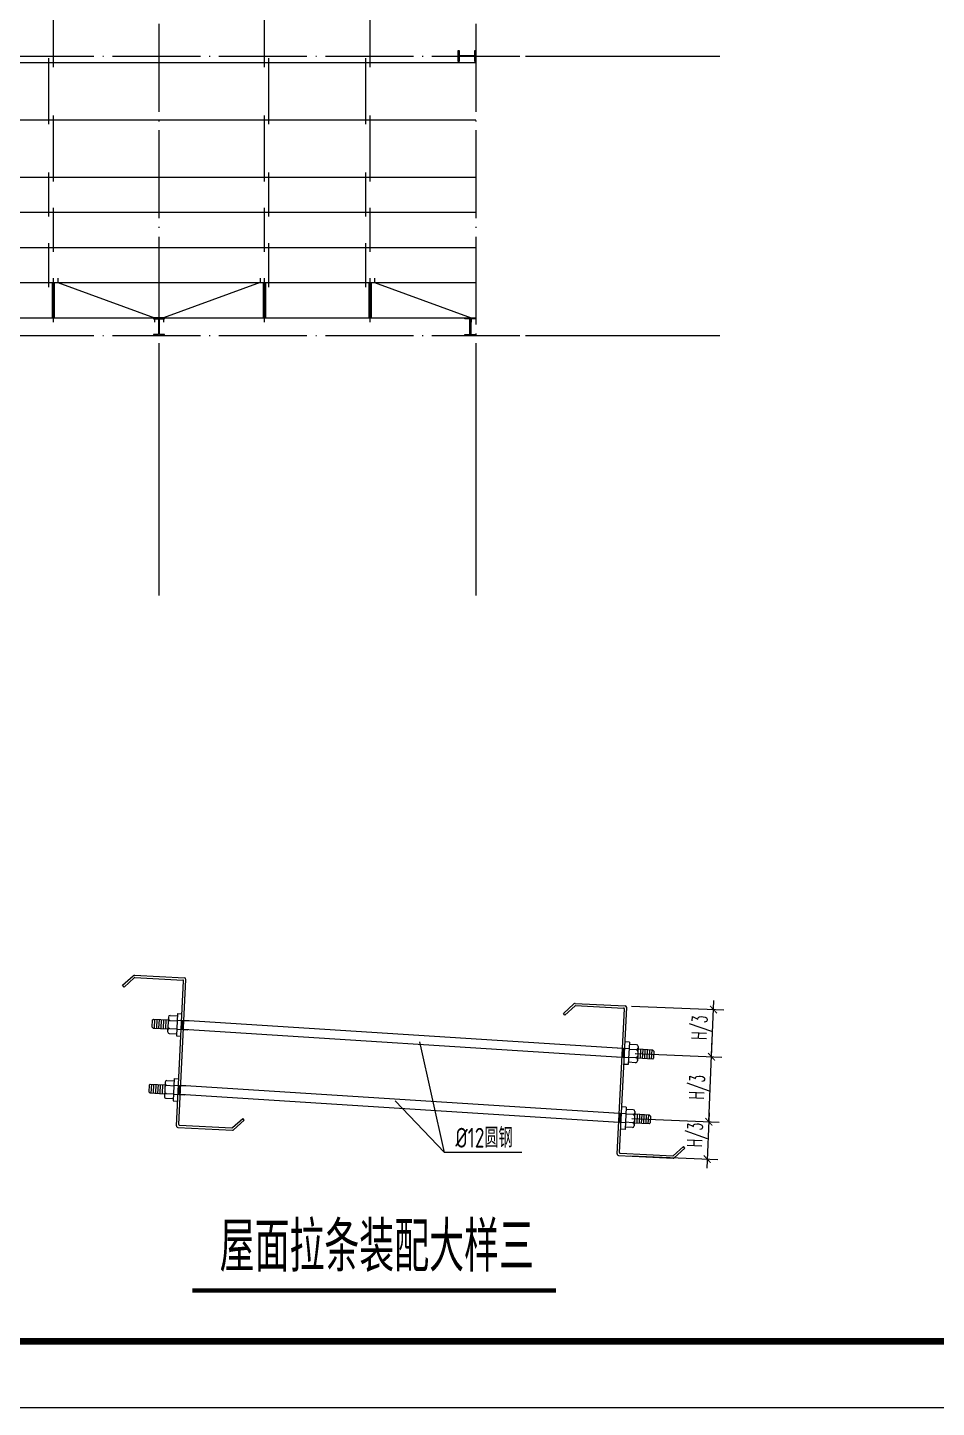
# Model space of a CAD drawing. Extents: x -307088 to 5640332, y -3541089 to -2181377.
# Drawn here: x 5539873 to 5560531, y -3411089 to -3379727 of the extents above; entities that cross this region are included whole.
import ezdxf
from ezdxf.enums import TextEntityAlignment as Align

# ---------------------------------------------------------------- set-up
doc = ezdxf.new("R2010")
doc.units = 0
doc.header["$LTSCALE"] = 100
doc.header["$MEASUREMENT"] = 0
doc.linetypes.add('DOTE', pattern=[2.42, 2, -0.2, 0.02, -0.2])
doc.layers.get('0').update_dxf_attribs({"linetype": 'CONTINUOUS'})
doc.layers.get('DEFPOINTS').update_dxf_attribs({"linetype": 'CONTINUOUS'})
for name, color, linetype in [('90', 4, 'CONTINUOUS'), ('AXIS', 3, 'CONTINUOUS'), ('COLUMN', 2, 'CONTINUOUS'), ('DOTE', 1, 'DOTE'), ('PUB_DIM', 3, 'CONTINUOUS'), ('PUB_TEXT', 7, 'CONTINUOUS'), ('PUB_TITLE', 4, 'CONTINUOUS'), ('细线', 140, 'CONTINUOUS')]:
    doc.layers.add(name, color=color, linetype=linetype)
doc.layers.add('文字', color=3, linetype='CONTINUOUS', lineweight=20)
doc.layers.add('轮廓线', color=3, linetype='CONTINUOUS', lineweight=9)
doc.styles.add('_HZTXT', font='tssdeng.shx', dxfattribs={"width": 0.8, "bigfont": 'HZTXT.shx'})
doc.styles.add('DIM_FONT', font='SIMPLEX.shx', dxfattribs={"width": 0.6, "bigfont": 'hztxt.shx'})
doc.styles.add('HZ500', font='tssdeng.shx', dxfattribs={"width": 0.75, "height": 500, "bigfont": 'tssdchn.shx'})

# ---------------------------------------------------------------- blocks, each defined once
blk = doc.blocks.new('_ARCHTICK')
at = {"color": 0, "linetype": 'ByBlock', "const_width": 0.15}
blk.add_lwpolyline([(-0.5, -0.5), (0.5, 0.5)], dxfattribs=at)

msp = doc.modelspace()

# ---------------------------------------------------------------- linework, layer by layer
for p, q in [((5540459.4, -3380623.3), (5540459.4, -3379123.3)), ((5545259.4, -3380623.3), (5545259.4, -3379123.3)), ((5547659.4, -3380623.3), (5547659.4, -3379123.3)), ((5540359.4, -3381923.3), (5540359.4, -3380423.3)), ((5545359.4, -3381923.3), (5545359.4, -3380423.3)), ((5547559.4, -3381923.3), (5547559.4, -3380423.3)), ((5540459.4, -3383223.3), (5540459.4, -3381723.3)), ((5545259.4, -3383223.3), (5545259.4, -3381723.3)), ((5547659.4, -3383223.3), (5547659.4, -3381723.3)), ((5540359.4, -3384023.3), (5540359.4, -3383023.3)), ((5545359.4, -3384023.3), (5545359.4, -3383023.3)), ((5547559.4, -3384023.3), (5547559.4, -3383023.3)), ((5540459.4, -3384823.3), (5540459.4, -3383823.3)), ((5545259.4, -3384823.3), (5545259.4, -3383823.3)), ((5547659.4, -3384823.3), (5547659.4, -3383823.3)), ((5540359.4, -3385623.3), (5540359.4, -3384623.3)), ((5545359.4, -3385623.3), (5545359.4, -3384623.3)), ((5547559.4, -3385623.3), (5547559.4, -3384623.3)), ((5540459.4, -3386423.3), (5540459.4, -3385423.3)), ((5545259.4, -3386423.3), (5545259.4, -3385423.3)), ((5547659.4, -3386423.3), (5547659.4, -3385423.3))]:
    msp.add_line(p, q)
at = {"color": 136, "linetype": 'ByBlock'}
for p, q in [((5555419.1, -3403119.5), (5555472.6, -3401843.9)), ((5553599.9, -3401967.9), (5555701.5, -3402056.2)), ((5555357.1, -3404596.5), (5555436.1, -3402714.9)), ((5553685, -3403046.7), (5555656.5, -3403129.5)), ((5553685, -3403046.7), (5555656.5, -3403129.5)), ((5555365.6, -3404394.2), (5555312.9, -3405648.6)), ((5553611.1, -3404523.2), (5555594.5, -3404606.5)), ((5553611.1, -3404523.2), (5555594.5, -3404606.5)), ((5553575.5, -3405373), (5555558.8, -3405456.2))]:
    msp.add_line(p, q, dxfattribs=at)
at = {"const_width": 80}
for points in [[(5540459.4, -3385523.3), (5540459.4, -3386323.3)], [(5545259.4, -3385523.3), (5545259.4, -3386323.3)], [(5547659.4, -3385523.3), (5547659.4, -3386323.3)]]:
    msp.add_lwpolyline(points, dxfattribs=at)
for points in [[(5540559.4, -3385423.3), (5540559.4, -3385523.3), (5542759.4, -3386323.3), (5542759.4, -3386423.3)], [(5545159.1, -3385423.3), (5545159.1, -3385523.3), (5542959.4, -3386323.3), (5542959.4, -3386423.3)], [(5547759.4, -3385423.3), (5547759.4, -3385523.3), (5549959.4, -3386323.3), (5549959.4, -3386423.3)]]:
    msp.add_lwpolyline(points)
at = {"layer": '90', "color": 3}
for p, q in [((5492459.4, -3380523.3), (5550059.4, -3380523.3)), ((5492459.4, -3381823.3), (5550059.4, -3381823.3)), ((5492459.4, -3383123.3), (5550059.4, -3383123.3)), ((5492459.4, -3383923.3), (5550059.4, -3383923.3)), ((5492459.4, -3384723.3), (5550059.4, -3384723.3)), ((5492459.4, -3385523.3), (5550059.4, -3385523.3)), ((5492459.4, -3386323.3), (5550059.4, -3386323.3))]:
    msp.add_line(p, q, dxfattribs=at)
at = {"layer": 'AXIS'}
for p, q in [((5551188.5, -3380373.3), (5555604.3, -3380373.3)), ((5551188.5, -3386723.3), (5555604.3, -3386723.3)), ((5542859.4, -3387995.6), (5542859.4, -3392633.1)), ((5550059.4, -3387995.6), (5550059.4, -3392633.1))]:
    msp.add_line(p, q, dxfattribs=at)
at = {"layer": 'COLUMN', "color": 6}
for points in [[(5549679.4, -3380498.3), (5549659.4, -3380498.3), (5549659.4, -3380248.3), (5549679.4, -3380248.3), (5549679.4, -3380363.3), (5550039.4, -3380363.3), (5550039.4, -3380248.3), (5550059.4, -3380248.3), (5550059.4, -3380498.3), (5550039.4, -3380498.3), (5550039.4, -3380383.3), (5549679.4, -3380383.3)], [(5542984.4, -3386343.3), (5542984.4, -3386323.3), (5542734.4, -3386323.3), (5542734.4, -3386343.3), (5542849.4, -3386343.3), (5542849.4, -3386703.3), (5542734.4, -3386703.3), (5542734.4, -3386723.3), (5542984.4, -3386723.3), (5542984.4, -3386703.3), (5542869.4, -3386703.3), (5542869.4, -3386343.3)], [(5549809.4, -3386343.3), (5549809.4, -3386323.3), (5550059.4, -3386323.3), (5550059.4, -3386343.3), (5549944.4, -3386343.3), (5549944.4, -3386703.3), (5550059.4, -3386703.3), (5550059.4, -3386723.3), (5549809.4, -3386723.3), (5549809.4, -3386703.3), (5549924.4, -3386703.3), (5549924.4, -3386343.3)]]:
    msp.add_lwpolyline(points, close=True, dxfattribs=at)
at = {"layer": 'DEFPOINTS', "color": 0, "linetype": 'ByBlock'}
for p in [(5553330.2, -3401956.6), (5555464.1, -3402046.2), (5553415.2, -3403035.4), (5553415.2, -3403035.4), (5553341.4, -3404511.9), (5553341.4, -3404511.9), (5553305.7, -3405361.6), (5555321.4, -3405446.3)]:
    msp.add_point(p, dxfattribs=at)
at = {"layer": 'DOTE', "color": 9, "ltscale": 10}
for p, q in [((5542859.4, -3360278.8), (5542859.4, -3387995.6)), ((5550059.4, -3360278.8), (5550059.4, -3387995.6)), ((5490982.3, -3380373.3), (5551188.5, -3380373.3)), ((5490982.3, -3386723.3), (5551188.5, -3386723.3))]:
    msp.add_line(p, q, dxfattribs=at)
at = {"layer": 'PUB_DIM', "lineweight": -3, "const_width": 94.5}
msp.add_lwpolyline([(5543619.5, -3408432.6), (5551884.2, -3408432.6)], dxfattribs=at)
at = {"layer": 'PUB_TEXT', "color": 7, "lineweight": -3}
msp.add_line((5551108.9, -3405298.8), (5549353.3, -3405298.8), dxfattribs=at)
at = {"layer": 'PUB_TITLE'}
msp.add_lwpolyline([(5479576.3, -3411089.1), (5591026.3, -3411089.1), (5591026.3, -3348089.1), (5479576.3, -3348089.1)], close=True, dxfattribs=at)
at = {"layer": 'PUB_TITLE', "const_width": 150}
msp.add_lwpolyline([(5483326.3, -3409589.1), (5589526.3, -3409589.1), (5589526.3, -3349589.1), (5483326.3, -3349589.1)], close=True, dxfattribs=at)
at = {"layer": '细线', "linetype": 'ByBlock'}
for q in [(5548789, -3402777.3), (5548231.8, -3404124.6)]:
    msp.add_line((5549353.3, -3405298.8), q, dxfattribs=at)
at = {"layer": '轮廓线'}
for p, q in [((5542033.1, -3401495.6), (5542274.9, -3401276.9)), ((5542067.3, -3401533.5), (5542033.1, -3401495.6)), ((5542067.3, -3401533.5), (5542298.7, -3401324.2)), ((5542299.4, -3401268.1), (5543440.6, -3401325.2)), ((5542311, -3401319.8), (5543404.1, -3401374.4)), ((5543255.4, -3404688.1), (5543420.2, -3401392.3)), ((5543308.1, -3404656.7), (5543472.9, -3401360.8)), ((5543115.2, -3402179), (5543278.3, -3402187.2)), ((5543280.8, -3402136.2), (5543255.3, -3402645.9)), ((5543280.8, -3402136.2), (5543382.8, -3402141.3)), ((5552051.1, -3402133.5), (5552292.9, -3401914.7)), ((5552085.3, -3402171.4), (5552051.1, -3402133.5)), ((5552085.3, -3402171.4), (5552316.7, -3401962)), ((5552317.4, -3401906), (5553458.6, -3401963)), ((5552329, -3401957.7), (5553422.1, -3402012.3)), ((5553273.4, -3405326), (5553438.2, -3402030.1)), ((5553326.1, -3405294.5), (5553490.9, -3401998.7)), ((5542707.8, -3402286.4), (5542700.2, -3402439.3)), ((5542700.2, -3402439.3), (5542724.4, -3402466)), ((5542707.8, -3402286.4), (5542734.6, -3402262.2)), ((5542724.4, -3402466), (5543059.1, -3402482.8)), ((5542734.6, -3402262.2), (5543069.3, -3402278.9)), ((5542760.1, -3402263.5), (5542749.9, -3402467.3)), ((5542811, -3402266), (5542800.8, -3402469.9)), ((5542862, -3402268.6), (5542851.8, -3402472.4)), ((5542913, -3402271.1), (5542902.8, -3402475)), ((5542963.9, -3402273.6), (5542953.7, -3402477.5)), ((5543014.9, -3402276.2), (5543004.7, -3402480.1)), ((5543072.4, -3402217.8), (5543056.1, -3402543.9)), ((5543100.4, -3402474), (5543263.5, -3402482.1)), ((5543109.5, -3402291.8), (5543272.6, -3402300)), ((5543263, -3402493), (5543517.8, -3402505.7)), ((5543273.2, -3402289.1), (5543528, -3402301.9)), ((5543388.7, -3402499.3), (5543398.9, -3402295.4)), ((5553382.9, -3403135.9), (5543415.9, -3402500.6)), ((5553393.1, -3402932.1), (5543426.1, -3402296.8)), ((5543094.8, -3402586.8), (5543257.9, -3402594.9)), ((5543255.3, -3402645.9), (5543357.3, -3402651)), ((5553553.7, -3402786.8), (5553451.7, -3402781.7)), ((5553553.7, -3402786.8), (5553528.2, -3403296.5)), ((5553535.8, -3403143.6), (5553281, -3403130.9)), ((5553546, -3402939.7), (5553291.2, -3402927)), ((5553410.1, -3403137.3), (5553420.3, -3402933.4)), ((5553699.5, -3403140.9), (5553536.4, -3403132.7)), ((5553708.6, -3402958.7), (5553545.5, -3402950.6)), ((5553714.2, -3402845.9), (5553551.1, -3402837.8)), ((5553752.9, -3402888.8), (5553736.6, -3403214.9)), ((5554084.6, -3402966.7), (5553749.9, -3402949.9)), ((5553804.3, -3402952.6), (5553794.1, -3403156.5)), ((5553855.3, -3402955.2), (5553845.1, -3403159.1)), ((5553906.2, -3402957.7), (5553896, -3403161.6)), ((5553957.2, -3402960.3), (5553947, -3403164.2)), ((5554008.2, -3402962.8), (5553998, -3403166.7)), ((5554059.1, -3402965.4), (5554048.9, -3403169.2)), ((5554108.8, -3402993.4), (5554084.6, -3402966.7)), ((5554108.8, -3402993.4), (5554101.2, -3403146.3)), ((5553528.2, -3403296.5), (5553426.2, -3403291.4)), ((5553693.8, -3403253.7), (5553530.7, -3403245.5)), ((5554074.4, -3403170.5), (5553739.7, -3403153.8)), ((5554101.2, -3403146.3), (5554074.4, -3403170.5)), ((5542634, -3403762.9), (5542626.3, -3403915.8)), ((5542634, -3403762.9), (5542660.7, -3403738.7)), ((5542660.7, -3403738.7), (5542995.5, -3403755.4)), ((5542686.2, -3403739.9), (5542676, -3403943.8)), ((5542737.2, -3403742.5), (5542727, -3403946.4)), ((5542788.2, -3403745), (5542778, -3403948.9)), ((5542839.1, -3403747.6), (5542828.9, -3403951.5)), ((5542890.1, -3403750.1), (5542879.9, -3403954)), ((5542941.1, -3403752.7), (5542930.9, -3403956.6)), ((5542998.5, -3403694.3), (5542982.2, -3404020.4)), ((5543035.7, -3403768.3), (5543198.8, -3403776.5)), ((5543041.4, -3403655.5), (5543204.4, -3403663.7)), ((5543207, -3403612.7), (5543181.5, -3404122.4)), ((5543199.4, -3403765.6), (5543454.2, -3403778.3)), ((5543207, -3403612.7), (5543308.9, -3403617.8)), ((5542626.3, -3403915.8), (5542650.6, -3403942.5)), ((5542650.6, -3403942.5), (5542985.3, -3403959.3)), ((5543021, -3404063.2), (5543184.1, -3404071.4)), ((5543026.6, -3403950.5), (5543189.7, -3403958.6)), ((5543189.2, -3403969.5), (5543444, -3403982.2)), ((5543314.9, -3403975.8), (5543325.1, -3403771.9)), ((5553309.1, -3404612.4), (5543342.1, -3403977.1)), ((5553319.3, -3404408.6), (5543352.2, -3403773.2)), ((5543181.5, -3404122.4), (5543283.4, -3404127.5)), ((5553479.8, -3404263.3), (5553377.9, -3404258.2)), ((5553479.8, -3404263.3), (5553454.3, -3404773)), ((5553640.4, -3404322.4), (5553477.3, -3404314.3)), ((5553679.1, -3404365.3), (5553662.8, -3404691.4)), ((5543324.2, -3404674.5), (5544519.3, -3404734.3)), ((5544531.5, -3404729.9), (5544762.9, -3404520.5)), ((5544555.3, -3404777.2), (5544797.1, -3404558.4)), ((5544797.1, -3404558.4), (5544762.9, -3404520.5)), ((5553462, -3404620.1), (5553207.2, -3404607.3)), ((5553472.2, -3404416.2), (5553217.4, -3404403.5)), ((5553336.3, -3404613.8), (5553346.5, -3404409.9)), ((5553625.6, -3404617.4), (5553462.5, -3404609.2)), ((5553634.7, -3404435.2), (5553471.6, -3404427.1)), ((5554000.6, -3404647), (5553665.9, -3404630.3)), ((5554010.8, -3404443.2), (5553676.1, -3404426.4)), ((5553730.5, -3404429.1), (5553720.3, -3404633)), ((5553781.4, -3404431.7), (5553771.2, -3404635.5)), ((5553832.4, -3404434.2), (5553822.2, -3404638.1)), ((5553883.4, -3404436.8), (5553873.2, -3404640.6)), ((5553934.3, -3404439.3), (5553924.1, -3404643.2)), ((5553985.3, -3404441.9), (5553975.1, -3404645.7)), ((5554027.4, -3404622.8), (5554000.6, -3404647)), ((5554035, -3404469.9), (5554010.8, -3404443.2)), ((5554035, -3404469.9), (5554027.4, -3404622.8)), ((5543287.7, -3404723.8), (5544530.8, -3404785.9)), ((5553454.3, -3404773), (5553352.4, -3404767.9)), ((5553620, -3404730.2), (5553456.9, -3404722)), ((5553342.2, -3405312.4), (5554537.3, -3405372.1)), ((5554549.5, -3405367.8), (5554780.9, -3405158.4)), ((5554573.3, -3405415.1), (5554815.1, -3405196.3)), ((5554815.1, -3405196.3), (5554780.9, -3405158.4)), ((5553305.7, -3405361.6), (5554548.8, -3405423.8))]:
    msp.add_line(p, q, dxfattribs=at)
for centre, radius, start, end in [((5542297.7, -3401302.1), 34, 87.13759, 132.13759), ((5542310.1, -3401336.8), 17, 87.13759, 132.13759), ((5543403.2, -3401391.4), 17, 357.13759, 87.13759), ((5543438.9, -3401359.1), 34, 357.13759, 87.13759), ((5543113.1, -3402219.8), 40.8, 87.13759, 177.13759), ((5552315.7, -3401940), 34, 87.13759, 132.13759), ((5552328.1, -3401974.6), 17, 87.13759, 132.13759), ((5553421.2, -3402029.3), 17, 357.13759, 87.13759), ((5553456.9, -3401997), 34, 357.13759, 87.13759), ((5543098.4, -3402514.7), 40.8, 87.13759, 177.13759), ((5543102.5, -3402433.2), 40.8, 177.13759, 267.13759), ((5543107.5, -3402332.6), 40.8, 87.13759, 177.13759), ((5543111.6, -3402251), 40.8, 177.13759, 267.13759), ((5543096.8, -3402546), 40.8, 177.13759, 267.13759), ((5553701.5, -3403100.1), 40.8, 267.13759, 357.13759), ((5553697.4, -3403181.7), 40.8, 357.13759, 87.13759), ((5553710.6, -3402918), 40.8, 267.13759, 357.13759), ((5553706.5, -3402999.5), 40.8, 357.13759, 87.13759), ((5553712.2, -3402886.7), 40.8, 357.13759, 87.13759), ((5553695.9, -3403212.9), 40.8, 267.13759, 357.13759), ((5543033.7, -3403809.1), 40.8, 87.13759, 177.13759), ((5543037.8, -3403727.5), 40.8, 177.13759, 267.13759), ((5543039.3, -3403696.3), 40.8, 87.13759, 177.13759), ((5543023, -3404022.5), 40.8, 177.13759, 267.13759), ((5543024.6, -3403991.2), 40.8, 87.13759, 177.13759), ((5543028.6, -3403909.7), 40.8, 177.13759, 267.13759), ((5553636.8, -3404394.5), 40.8, 267.13759, 357.13759), ((5553638.3, -3404363.2), 40.8, 357.13759, 87.13759), ((5543289.4, -3404689.8), 34, 177.13759, 267.13759), ((5543325.1, -3404657.5), 17, 177.13759, 267.13759), ((5553622, -3404689.4), 40.8, 267.13759, 357.13759), ((5553627.7, -3404576.6), 40.8, 267.13759, 357.13759), ((5553623.6, -3404658.1), 40.8, 357.13759, 87.13759), ((5553632.7, -3404476), 40.8, 357.13759, 87.13759), ((5544520.1, -3404717.3), 17, 267.13759, 312.13759), ((5544532.5, -3404751.9), 34, 267.13759, 312.13759), ((5553307.4, -3405327.7), 34, 177.13759, 267.13759), ((5553343.1, -3405295.4), 17, 177.13759, 267.13759), ((5554538.1, -3405355.1), 17, 267.13759, 312.13759), ((5554550.5, -3405389.8), 34, 267.13759, 312.13759)]:
    msp.add_arc(centre, radius, start, end, dxfattribs=at)

# ---------------------------------------------------------------- block references
at = {"color": 136, "linetype": 'ByBlock'}
for p, xscale, yscale, zscale, rotation in [((5555464.1, -3402046.2), 162.0000000003149, 162.0000000003149, 162.0000000003149, 87.59595123358125), ((5555419.1, -3403119.5), 162.0000000003149, 162.0000000003149, 162.0000000003149, 87.59595123358125), ((5555419.1, -3403119.5), 162.000000000359, 162.000000000359, 162.000000000359, 267.5959512332111), ((5555357.1, -3404596.5), 162.0000000004909, 162.0000000004909, 162.0000000004909, 87.5959512321003), ((5555357.1, -3404596.5), 162.000000000359, 162.000000000359, 162.000000000359, 267.5959512332111), ((5555321.4, -3405446.3), 162.0000000004908, 162.0000000004908, 162.0000000004908, 267.5959512321002)]:
    msp.add_blockref('_ARCHTICK', p, dxfattribs=dict(at, xscale=xscale, yscale=yscale, zscale=zscale, rotation=rotation))

# ---------------------------------------------------------------- texts
at = {"color": 7, "style": 'DIM_FONT', "width": 0.6}
for p in [(5555299.8, -3402741), (5555243.1, -3404093.2), (5555197.5, -3405179.5)]:
    msp.add_text('H/3', height=337.5, rotation=87.59595, dxfattribs=at).set_placement(p)
at = {"style": '_HZTXT', "width": 0.7}
msp.add_text('屋面拉条装配大样三', height=1134, dxfattribs=at).set_placement((5544238.1, -3408005.3))
at = {"layer": '文字', "color": 7, "style": 'HZ500', "width": 0.75}
msp.add_text('%%C12圆钢', height=450, dxfattribs=at).set_placement((5550248.2, -3404937.1), align=Align.MIDDLE)

doc.saveas('drawing.dxf')
